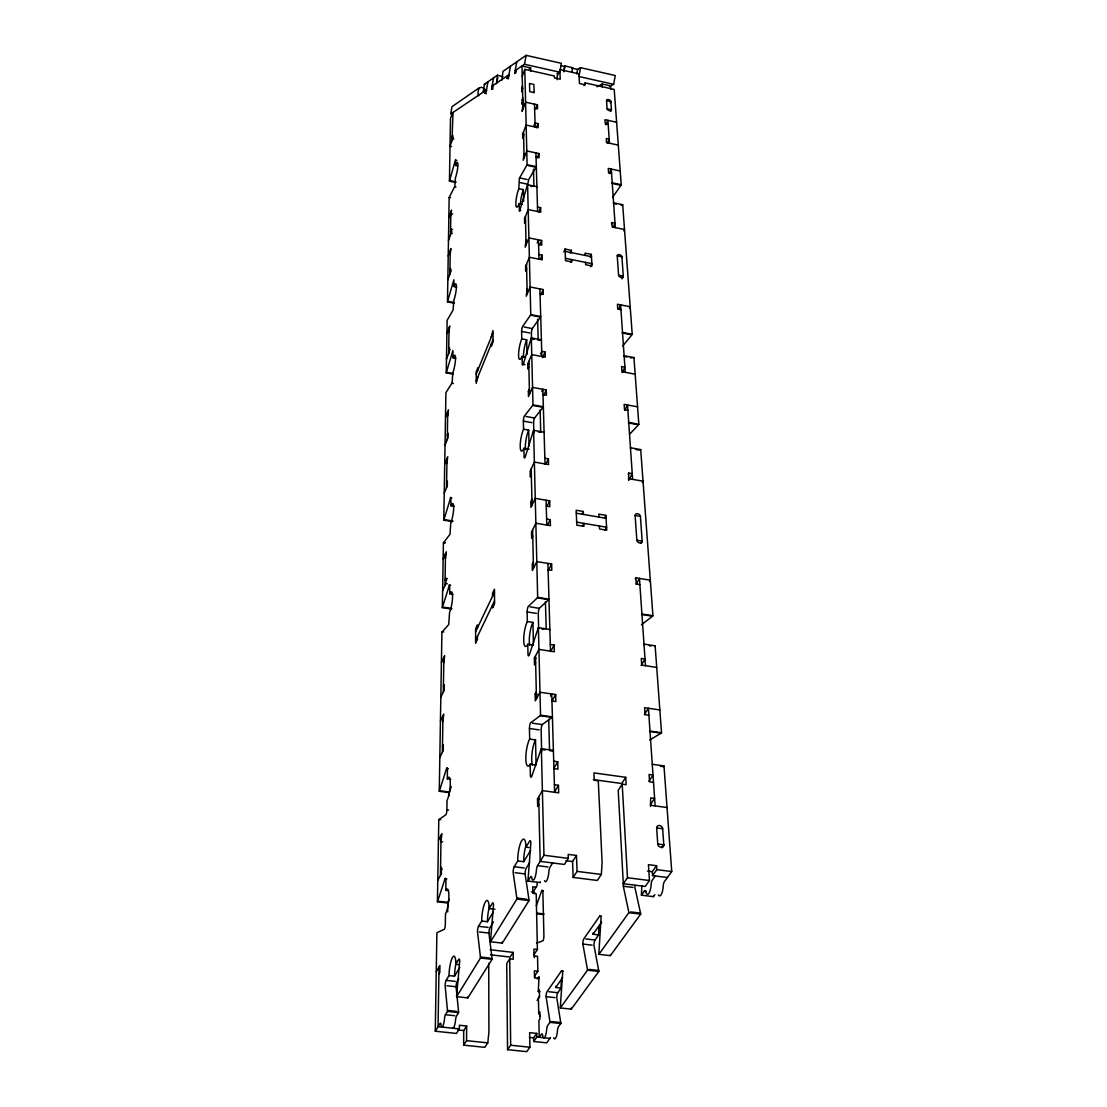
<?xml version="1.0" encoding="UTF-8"?>
<svg xmlns="http://www.w3.org/2000/svg" width="1107" height="1107" viewBox="0 0 1107 1107"><rect width="100%" height="100%" fill="white"/><g stroke="black" fill="none" stroke-linecap="round" stroke-linejoin="round"><path stroke-width="1.5" d="M477.449 636.525L477.435 639.445L475.595 643.305L475.623 628.776L477.463 624.915L477.463 627.807M477.85 376.975L476.204 383.313L476.231 371.814L477.864 367.773L477.864 370.07M488.727 963.311L488.92 1032.015L487.786 1042.863L484.769 1047.333L463.639 1045.16L463.722 1030.562L466.642 1026.023L459.377 1025.262L459.35 1028.901L456.458 1033.44L435.259 1031.226L436.891 932.897A3.778 0.789 -83.1 0 1 437.154 932.592L444.364 929.285A3.819 0.816 -83.1 0 0 445.332 924.22L445.484 913.967A13.242 2.809 -82.9 0 0 448.875 896.366A13.242 2.809 -82.9 0 0 445.803 890.332L445.927 880.342A3.736 0.789 -82.8 0 0 445.069 878.681L446.813 878.903M463.639 1045.16L466.573 1040.663L466.642 1026.023M447.712 911.919L447.809 903.437M449.179 795.698L449.234 792.252M449.138 899.23L448.086 902.426A3.695 0.789 -82.9 0 1 447.823 903.035L437.417 901.776L438.787 819.83A3.57 0.733 -82.3 0 1 439.036 819.484L445.955 814.724A3.598 0.747 -82.3 0 0 446.882 809.867L447.02 800.472A12.495 2.601 -82.2 0 0 450.272 783.604A12.495 2.601 -82.2 0 0 447.311 778.83L447.436 769.669A3.529 0.733 -82 0 0 446.605 768.369L439.507 790.675A3.501 0.72 -82.1 0 1 439.258 791.297L449.221 792.626A3.501 0.733 -82.2 0 0 449.47 792.017L451.255 786.468M439.258 791.297L441.914 632.152L448.75 624.514L449.567 612.351A11.388 2.269 -80.9 0 0 452.569 596.673A11.388 2.269 -80.9 0 0 449.816 593.809L449.58 584.593L442.33 607.66L451.559 609.099M442.33 607.66L443.409 542.845L449.995 534.321L450.77 522.933A10.904 2.103 -80.3 0 0 453.676 507.836A10.904 2.103 -80.3 0 0 451.006 505.774L450.784 497.32L443.782 520.165L452.666 521.646M443.782 520.165L445.913 392.667L452.085 382.884L452.818 372.727A10.157 1.84 -79.5 0 0 455.517 358.613A10.157 1.84 -79.5 0 0 453.012 357.796L452.901 350.518L446.246 372.893L453.164 374.166M456.679 287.059L453.981 286.533L453.87 279.794L447.477 301.754L449.165 197.461L454.811 186.405L455.461 177.784A9.257 1.508 -78.5 0 0 457.911 164.929A9.257 1.508 -78.5 0 0 455.627 165.483L455.517 159.602L449.442 181.147L455.724 182.461M439.009 967.034L438.068 1026.673L459.35 1028.901M440.448 875.457L441.07 835.259M442.371 752.317L442.952 715.814M443.326 692.083L443.865 657.323M445 585.368L445.498 553.611M446.522 487.703L446.979 458.561M447.283 439.548L447.726 411.652M448.626 353.617L449.041 327.893M449.871 274.273L450.245 250.459M450.494 234.905L450.853 212.018M451.974 140.631L453.026 112.444M442.606 590.764L445.789 583.555L445.872 578.421L447.408 578.657M448.46 240.537L451.172 233.024L451.227 229.315L452.528 229.578M450.798 215.644L451.531 210.136L448.833 217.664M451.504 146.581L450.023 146.262L452.625 138.735L452.68 135.386L452.03 137.268L453.261 137.545M446.246 372.893L447.117 320.338L453.095 310.029L453.787 300.467A9.811 1.716 -79.1 0 0 456.402 286.81A9.811 1.716 -79.1 0 0 453.981 286.533M449.442 181.147L450.494 118.491L452.445 113.066M663.84 845.25C663.619 848.654 657.932 847.381 657.793 844.447L656.659 827.981A3.238 2.629 39.2 0 1 659.468 825.518A3.238 2.629 39.2 0 1 662.664 828.769L663.84 845.25L662.235 847.505M641.88 885.697L641.437 893.986A4.373 1.342 -84.3 0 0 641.451 895.176L653.421 896.656L654.887 894.636M538.708 796.902L540.174 861.384L564.432 864.456L568.32 858.368L568.182 854.396L576.484 855.462L572.568 861.55L573.135 877.422L597.296 880.452L601.35 874.447L602.111 862.671L598.278 780.864L594.279 780.31L593.947 772.907L625.746 777.308L626.175 784.711L622.203 784.157L618.218 790.356L623.31 883.718L645.201 886.458L649.463 880.508L648.439 864.678L656.576 865.716L656.838 869.659L652.563 875.623L667.41 877.505M609.528 86.484L613.665 84.326L615.257 75.511L580.538 67.665L577.563 69.409L571.862 68.122L572.596 67.679L571.793 72.093M484.963 89.28C478.625 83.274 476.937 92.753 478.694 95.811M502.855 76.77L497.458 75.193L484.396 84.243L483.136 92.324M486.208 93.638L484.88 93.348L485.378 90.649L486.706 90.94M487.952 81.78L485.987 92.614L484.88 93.348M492.933 89.169L491.577 88.878L493.57 77.891M493.224 85.364L492.726 88.117L491.577 88.878M497.458 75.193L496.531 83.662M497.085 81.627L497.846 77.462M556.918 73.934L559.782 72.204L561.374 63.32L526.143 55.35L502.938 71.415L502.025 79.967M508.57 78.777L507.172 78.472L507.684 75.608L509.095 75.926M510.479 66.185L508.404 77.642L507.172 78.472M516.775 61.826L514.672 73.463L515.945 72.605L516.485 69.686M515.198 70.544L524.524 64.261L526.143 55.35M563.449 70.806L564.957 65.963L572.596 67.679M563.892 71.844L564.957 65.963M576.775 73.809L577.563 69.409M580.538 67.665L578.947 76.521L613.665 84.326M536.646 187.415L536.909 186.654L527.596 184.703L530.765 314.609A3.459 0.747 -79 0 1 530.488 315.163L522.518 326.703A3.418 0.733 -79.1 0 0 521.618 331.436L521.757 338.867A12.025 2.574 -79.3 0 0 518.574 355.527A12.025 2.574 -79.3 0 0 522.103 356.412L522.255 364.023A3.473 0.747 -79.3 0 0 523.279 364.3L531.056 338.687A3.501 0.761 -79.2 0 1 531.346 337.912L541.378 339.835A3.501 0.789 -79.2 0 0 541.171 340.403M445.069 878.681L437.68 901.181A3.708 0.775 -82.9 0 1 437.417 901.776M612.489 197.503L620.916 185.312A3.183 0.789 -77.8 0 0 621.221 184.744L614.205 89.418L585.133 82.887L585.243 84.81L579.487 83.523L578.961 73.865L559.81 69.547L560.239 79.206L554.441 77.905L554.358 75.982L524.787 69.34L527.112 164.722L519.349 178.352L518.796 188.688A11.195 2.2 -78.4 0 0 515.848 204.172A11.195 2.2 -78.4 0 0 519.1 203.757L522.158 204.394M451.227 229.315L450.549 231.211L451.85 231.474M536.258 905.844L541.78 890.595L543.482 890.803M448.197 256.104L450.936 248.577L450.189 254.236M522.227 76.3L524.787 69.34M447.795 279.905L450.577 272.391L450.632 268.544L449.94 270.426L451.255 270.689M522.518 89.446L521.66 91.756L522.435 85.557M523.403 104.169L521.937 103.85L522.712 97.596M521.937 103.85L522.795 101.54M522.878 105.165L522.103 111.447L525.59 102.19L537.448 104.805L537.573 108.79L534.612 108.14M527.596 184.703L519.515 211.16L519.1 203.757M446.896 333.498L449.746 326.012L448.972 331.962M523.597 136.119L522.712 138.444L522.615 134.348L526.143 125.063L538.154 127.679L538.03 123.61L535.041 122.96L533.975 125.741M535.857 108.97L537.448 104.805M523.998 153.721L523.196 160.224L526.78 150.939L538.957 153.555L539.081 157.761L536.037 157.111M446.467 359.222L449.359 351.749L449.414 347.584L448.695 349.466L450.079 349.715M536.425 127.775L538.03 123.61M558.744 72.301L557.153 76.425L557.278 79.649M537.324 157.72L538.957 153.555M445.498 417.214L448.46 409.798L447.657 416.066M525.534 221.013L524.607 223.337L524.51 218.854L528.205 209.569L540.769 212.17L540.631 207.715L537.504 207.064M584.026 85.626L585.133 82.887M447.353 435.037L448.1 433.183L448.031 437.694L445.042 445.097M525.977 240.274L525.147 247.165L528.897 237.894L541.641 240.482L541.78 245.09L538.597 244.439M538.943 211.894L540.631 207.715M476.218 374.111L492.989 332.82M476.204 381.002L493.03 339.752M444.723 464.082L447.74 456.707L446.91 463.169M526.628 268.89L525.687 271.201L525.576 266.51L529.367 257.239L542.236 259.827L542.098 255.15L538.888 254.499M537.186 242.917L538.459 239.832L539.026 259.176M539.925 244.647L541.641 240.482M446.605 482.984L447.366 481.144L447.297 485.862L444.239 493.21M527.084 289.121L526.24 296.233L530.101 286.976L543.15 289.564L543.302 294.407L540.036 293.756M540.354 259.315L542.098 255.15M610.289 102.965L610.856 101.609A2.269 1.37 22.9 0 0 608.587 99.575A2.269 1.37 22.9 0 0 606.539 100.557L607.106 108.79L611.438 109.759L610.856 101.512L606.539 100.64M610.718 111.378L611.438 109.662A2.283 1.384 23 0 1 609.376 110.658A2.283 1.384 23 0 1 607.106 108.707M605.986 124.87L607.895 120.331L609.473 143.204M540.797 295.112L543.15 289.564M607.452 143.232L609.196 139.136L606.262 138.486L606.525 142.568L618.301 145.128M563.85 251.815L565.027 249.047L571.364 250.334L571.461 252.645M570.174 253.102L571.364 250.334M570.589 262.359L571.779 259.605L571.89 261.93L565.525 260.657L565.027 249.047M609.293 173.605L611.258 169.053L615.298 227.613M443.132 559.035L446.287 551.784L445.415 558.634M528.869 366.694L527.873 368.991L527.748 363.816L531.747 354.6L545.239 357.16L545.087 352.012L541.724 351.376L540.507 354.129M542.651 357.533L545.087 352.012M445.872 578.421L445.069 580.22L446.605 580.469M542.983 394.618L546.415 395.254L546.249 389.913L532.55 387.381L528.482 396.555L528.371 391.255L529.381 388.958M590.128 257.142L591.346 254.402L585.05 253.116L585.16 255.426M590.529 266.718L591.885 263.674L565.456 258.318M611.41 223.669L611.922 222.535L614.98 223.171L613.07 227.447M541.793 391.587L542.831 389.277L545.018 463.944M443.409 542.845L444.903 543.08M543.772 395.42L546.249 389.913M623.891 230.893L624.514 229.523L612.213 226.977L611.922 222.535M441.402 662.623L444.682 655.552L443.782 662.816M622.023 278.867L623.296 276.141L621.913 256.838A2.463 1.605 24.3 0 0 619.463 254.652A2.463 1.605 24.3 0 0 617.236 255.883L618.578 275.2A2.491 1.633 24.9 0 0 621.069 277.428A2.491 1.633 24.9 0 0 623.296 276.141M531.332 474.612L530.281 476.868L530.156 471.153L534.363 462.062L548.56 464.566L548.38 458.865L544.852 458.243M618.481 309.406L620.612 304.868L625.261 372.312M545.806 464.317L548.38 458.865M443.409 686.451L444.239 684.693L444.156 690.325L440.835 697.327M531.9 499.257L530.834 501.513L530.959 507.393L535.248 498.358L549.681 500.821L549.861 506.743L546.249 506.12M629.551 308.133L630.201 306.764L617.415 304.245L617.748 309.074L620.944 309.711M475.623 631.668L494.483 592.12M475.595 640.386L494.538 600.907M440.434 721.031L443.782 714.07L442.855 721.584M532.744 536.023L531.651 538.265L531.526 532.218L535.857 523.224L550.442 525.673L550.262 519.667L546.623 519.045M547.052 506.245L549.681 500.821M622.259 372.602L624.915 367.178L621.608 366.555L621.954 371.689L635.155 374.18M547.605 525.064L550.262 519.667M442.468 746.395L443.312 744.665L443.229 750.588L439.825 757.465M533.339 562.079L532.232 564.307L532.37 570.52L536.798 561.595L551.618 564.017L551.812 570.271L548.103 569.676M624.805 410.365L627.517 404.968L632.637 479.373M548.242 570.7L551.618 564.017M581.964 514.16L583.32 511.476L576.166 510.258L576.802 525.147L583.998 526.365L583.873 523.376L582.49 526.046M604.519 518.007L605.916 515.35L598.79 514.132L598.942 517.08M520.193 182.613L527.762 184.219L528.606 179.818L536.314 166.673L527.112 164.722M628.209 474.211L628.79 473.09L632.249 473.699L628.734 480.383M438.441 840.255L441.956 833.585L440.973 841.611L442.675 841.832M535.636 662.706L534.487 664.878L534.335 658.139L538.943 649.394L554.33 651.76L554.123 645.049L550.29 644.454M628.582 479.871L628.79 473.09M605.045 530.184L606.594 527.223L576.692 522.158M550.622 651.594L554.123 645.049M642.309 482.541L643.029 481.199L629.177 478.764M551.95 700.98L555.866 701.561L555.659 694.559L539.981 692.249L535.29 700.883L535.138 693.937L536.3 691.792M437.777 880.369L441.333 873.81L441.43 867.293L440.544 868.94L442.26 869.161M550.553 696.151L551.743 693.992L554.621 792.28M552.061 701.022L555.659 694.559M640.939 543.343L642.171 541.143L640.413 516.402A2.795 2.048 28.7 0 0 637.618 513.745A2.795 2.048 28.7 0 0 635.127 515.488L636.829 540.244A2.837 2.089 29.7 0 0 639.666 542.942A2.837 2.089 29.7 0 0 642.171 541.143L636.829 540.244M635.224 578.906L635.847 577.812L650.307 580.179L649.56 581.493M636.165 584.219L639.459 578.408L645.478 665.694M554.026 768.078L557.72 761.754L553.708 761.201M436.255 971.738L439.922 965.456L439.825 972.486L438.898 974.049M538.874 804.471L537.656 806.546L537.49 798.977L542.388 790.633L558.689 792.833L558.454 785.306L554.399 784.752M554.718 791.574L558.454 785.306M435.259 1031.226L440.06 1023.449A3.999 0.844 -83.8 0 1 440.918 1024.445A8.012 1.716 -83.7 0 0 442.648 1026.466A8.012 1.716 -83.7 0 0 444.516 1018.634A4.027 0.858 -83.8 0 1 445.457 1014.718L447.491 1011.411A4.027 0.872 -83.7 0 0 447.463 1010.428L445.139 985.548A3.958 0.844 -83.5 0 1 446.135 980.373L449.013 975.585A13.934 3.017 -83.5 0 1 452.542 957.347A13.934 3.017 -83.5 0 1 455.793 964.266L458.561 964.571M455.793 964.266L458.741 959.34A4.027 0.886 -83.5 0 1 459.709 961.333L456.651 995.539A4.082 0.899 -83.7 0 0 456.61 996.674L467.846 997.891L492.089 959.326A4.179 0.982 -83.7 0 0 492.034 958.316L488.92 933.076A4.11 0.955 -83.5 0 1 489.972 927.652L493.487 921.882M456.61 996.674L480.493 958.012A4.193 0.955 -83.6 0 0 480.438 956.988L477.504 931.734A4.11 0.941 -83.4 0 1 478.542 926.296L481.697 921.038A14.502 3.349 -83.3 0 1 485.406 901.887A14.502 3.349 -83.3 0 1 489.169 908.584L494.954 909.29M489.169 908.584L492.407 903.174A4.179 0.982 -83.3 0 1 493.514 905.097L490.567 940.59A4.248 0.996 -83.6 0 0 490.526 941.766L502.274 943.122L529.035 900.558A4.359 1.093 -83.5 0 0 528.966 899.521L525.092 873.949A4.29 1.065 -83.3 0 1 526.199 868.248L529.658 862.574M490.526 941.766L516.886 899.078A4.373 1.065 -83.4 0 0 516.831 898.04L513.136 872.454A4.29 1.052 -83.2 0 1 514.243 866.739L517.73 860.928A15.111 3.736 -83.1 0 1 521.646 840.78A15.111 3.736 -83.1 0 1 525.977 847.173L529.008 847.561M525.977 847.173L529.575 841.168A4.359 1.093 -83.1 0 1 530.848 843.008L528.025 879.899A4.428 1.121 -83.4 0 0 527.997 881.103L540.313 882.625A4.428 1.135 -83.5 0 1 540.313 881.726M641.147 665.445L645.021 659.025L641.271 658.444L641.728 665.127L656.728 667.424M449.013 975.585L454.507 976.194L459.82 967.407M481.697 921.038L487.44 921.716L493.279 912.057M517.73 860.928L523.736 861.689L530.654 850.259M458.782 978.782L457.08 981.577A3.958 0.872 -83.6 0 0 456.084 986.752L458.561 1011.618A4.027 0.886 -83.8 0 1 458.602 1012.601L456.527 1015.894A4.027 0.886 -83.9 0 0 455.586 1019.81A8.012 1.744 -83.8 0 1 452.597 1028.043M527.997 881.103L530.571 876.938A4.442 1.121 -83.4 0 1 531.775 877.699A8.911 2.256 -83.3 0 0 534.211 879.235A8.911 2.256 -83.3 0 0 536.425 870.185A4.483 1.149 -83.3 0 1 537.545 865.646L543.966 855.254L541.365 748.678L553.389 750.38A4.276 1.107 -82.4 0 0 553.043 751.141L549.709 750.671M533.062 892.062L537.089 885.655L537.02 882.417M644.44 714.582L648.411 708.259L655.136 805.91M552.67 862.962L549.999 867.21A4.47 1.176 -83.4 0 0 548.878 871.749A8.898 2.311 -83.4 0 1 547.01 880.107A8.898 2.311 -83.4 0 1 544.547 880.771M490.11 949.737L513.15 952.38L510.133 957.057L490.47 954.815M625.746 777.308L621.76 783.521L593.421 779.619M513.15 952.38L513.233 959.243L509.732 958.842L506.729 963.505L507.546 1049.671L526.724 1051.65L529.907 1047.222L529.644 1032.665L536.784 1033.412L536.853 1037.038L533.671 1041.493L546.692 1042.849L550.497 1037.619M573.135 877.422L577.079 871.389L576.484 855.462M534.294 954.179L537.393 949.515L536.217 893.764L532.827 893.349L532.702 886.845L536.079 887.261M648.91 781.224L653.005 775.038L649.089 774.485L649.588 781.833L653.517 782.372M534.723 975.834L537.85 971.213L537.532 956.323L534.072 955.922L533.934 949.114L537.393 949.515M650.473 804.568L654.624 798.424L650.667 797.884L650.473 806.394M537.365 979.058L539.04 976.595L538.279 991.512L540.022 991.706M538.279 991.512L539.33 989.99L539.483 997.02L537.103 1000.451M563.242 971.185L561.429 970.991L547.107 991.54A3.916 1.024 -84.5 0 0 546.111 996.66L549.902 1021.387A3.958 1.038 -84.7 0 1 549.971 1022.37L547.647 1025.594A3.985 1.038 -84.8 0 0 546.678 1029.455A7.915 2.062 -84.7 0 1 544.741 1037.176A7.915 2.062 -84.7 0 1 542.582 1035.142A3.958 1.024 -84.8 0 0 541.503 1034.132L539.234 1037.287L538.888 1020.46L539.953 1018.966L539.801 1011.812L538.735 1013.32M601.53 916.347L599.648 916.126L583.915 938.708A4.068 1.135 -84.3 0 0 582.863 944.077L587.402 969.192A4.137 1.162 -84.6 0 1 587.499 970.189L560.336 1007.951L571.295 1009.141L598.79 971.476A4.124 1.176 -84.7 0 0 598.693 970.479L593.989 945.378A4.054 1.149 -84.4 0 1 595.04 940.023L598.666 934.903A14.294 4.11 -84.3 0 1 599.039 926.919M507.546 1049.671L510.659 1045.229L509.732 958.842M623.31 883.718L627.475 877.74L622.203 784.157M561.941 977.647A13.741 3.708 -84.5 0 0 561.083 988.053L555.728 987.458L562.619 977.633M598.666 934.903L593.075 934.239L601.599 922.089M531.581 340.167L531.415 333.318A3.404 0.747 -79.1 0 1 532.329 328.585L540.41 317.1A3.459 0.761 -79 0 0 540.7 316.533L530.765 314.609M553.68 1037.771A7.901 2.103 -84.8 0 0 555.852 1037.785A7.901 2.103 -84.8 0 0 557.471 1030.603A3.971 1.065 -84.9 0 1 558.454 1026.743L560.792 1023.518A3.958 1.065 -84.8 0 0 560.723 1022.55L556.779 997.836A3.902 1.038 -84.6 0 1 557.776 992.73L561.083 988.053M661.668 847.768L663.799 844.766L657.766 843.977M533.671 1041.493L533.602 1037.882L536.784 1033.412M652.563 875.623L652.314 871.693L656.576 865.716M635.031 885.309A4.22 1.287 -84.2 0 0 634.934 887.676L640.538 913.109A4.303 1.315 -84.5 0 1 640.662 914.133L610.344 955.659L598.901 954.331L628.845 912.694A4.303 1.287 -84.4 0 0 628.721 911.67L623.31 886.223A4.234 1.259 -84.1 0 1 623.725 882.224M641.451 895.176L644.357 891.121L646.363 891.37M655.275 875.955L652.286 880.12A4.414 1.37 -84.3 0 0 651.124 884.576A8.787 2.712 -84.3 0 1 648.813 893.487A8.787 2.712 -84.3 0 1 645.838 891.91A4.386 1.342 -84.3 0 0 644.357 891.121M652.272 764.287L663.979 765.933L671.741 871.555L664.38 881.642A4.414 1.398 -84.4 0 0 663.218 886.098A8.773 2.768 -84.4 0 1 661.322 894.331A8.773 2.768 -84.4 0 1 658.402 894.94M531.346 337.912L532.979 404.871A3.612 0.816 -79.6 0 1 532.675 405.425L524.331 416.163A3.556 0.789 -79.7 0 0 523.39 421.103L523.542 429.198A12.564 2.809 -79.9 0 0 520.207 446.564A12.564 2.809 -79.9 0 0 523.915 448.321L529.104 449.248M533.865 433.1L533.616 422.957A3.556 0.816 -79.7 0 1 534.556 418.017L543.039 407.321A3.598 0.83 -79.6 0 0 543.343 406.781L532.979 404.871M622.66 345.979L631.903 334.868A3.418 0.913 -78.9 0 0 632.222 334.314L622.688 204.698L613.582 202.789A3.224 0.789 -78 0 0 613.444 203.135M629.565 434.276L638.504 424.797A3.57 0.996 -79.6 0 0 638.836 424.272L633.937 357.561L624.113 355.679A3.459 0.927 -79.1 0 0 623.961 356.025M543.938 432.56A3.653 0.858 -79.8 0 1 544.091 432.2L533.588 430.319L537.67 597.365A3.958 0.955 -81 0 1 537.338 597.863L528.177 606.567A3.902 0.941 -81.1 0 0 527.153 611.922L527.333 621.539A13.796 3.321 -81.3 0 0 523.708 640.413A13.796 3.321 -81.3 0 0 527.79 644.26L533.436 645.118M538.652 628.859L538.279 613.679A3.902 0.955 -81.2 0 1 539.317 608.324L548.643 599.676A3.944 0.982 -81.1 0 0 548.975 599.164L537.67 597.365M549.529 630.201A4.027 1.01 -81.4 0 1 549.847 629.44L538.403 627.655L540.548 715.205A4.193 1.052 -82 0 1 540.202 715.676L530.53 722.885A4.137 1.024 -82.1 0 0 529.45 728.503L529.658 739.089A14.626 3.625 -82.3 0 0 525.839 758.876A14.626 3.625 -82.3 0 0 530.156 764.162L530.364 775.066A4.234 1.052 -82.5 0 0 531.623 776.657L541.019 749.453A4.276 1.079 -82.4 0 1 541.365 748.678M541.655 751.667L541.129 730.163A4.137 1.038 -82.2 0 1 542.222 724.559L552.061 717.391A4.179 1.079 -82.1 0 0 552.407 716.935L540.548 715.205M479.414 87.688L452.03 106.646L450.687 114.021L486.471 89.902M492.075 86.125L508.929 74.778M529.229 68.855L530.654 67.928L530.737 71.166M649.657 740.002L661.128 733.194A4.124 1.287 -82.7 0 0 661.529 732.737L655.136 645.824L643.983 644.094A3.971 1.19 -81.8 0 0 643.721 644.634M596.95 86.747L602.139 83.994L610.621 85.903L610.856 89.169M536.508 943.136L542.942 940.812A3.778 0.982 -83.9 0 0 543.911 935.816L542.887 892.256A3.695 0.955 -83.6 0 0 541.78 890.595M466.573 1040.663L487.786 1042.863M510.659 1045.229L529.907 1047.222M536.853 1037.038L549.93 1038.408M457.938 1029.953L463.722 1030.562M529.326 1037.425L533.602 1037.882M447.463 1010.428L456.721 1011.411M551.701 1021.581L560.723 1022.55M447.491 1011.411L458.602 1012.601M549.971 1022.37L560.792 1023.518M445.457 1014.718L454.686 1015.7M446.135 980.373L455.254 981.383M548.892 991.734L557.776 992.73M446.965 985.756L456.084 986.752M546.111 996.66L555.008 997.642M539.151 978.27L534.501 977.744L534.363 970.825L537.85 971.213M480.438 956.988L490.11 958.095M589.284 969.4L598.693 970.479M480.493 958.012L492.089 959.326M587.499 970.189L598.79 971.476M478.542 926.296L488.062 927.417M585.769 938.93L595.04 940.023M479.4 931.956L488.92 933.076M582.863 944.077L592.148 945.157M439.41 901.389L448.086 902.426M537.158 913.137L543.938 913.953A3.653 0.955 -83.7 0 1 543.648 914.548L536.867 913.732M531.374 891.855L534.736 892.27M516.831 898.04L526.946 899.271M630.699 911.905L640.538 913.109M445.803 890.332L448.432 890.665M516.886 899.078L529.035 900.558M628.845 912.694L640.662 914.133M537.545 865.646L547.923 866.947M577.079 871.389L601.35 874.447M627.475 877.74L649.463 880.508M514.243 866.739L524.206 867.985M515.142 872.703L525.092 873.949M623.31 886.223L632.996 887.427M543.966 855.254L568.32 858.368M656.838 869.659L671.741 871.555M565.954 860.706L572.568 861.55M647.443 871.071L652.314 871.693M439.036 819.484L440.711 819.706M656.659 827.981L662.664 828.769M446.882 809.867L448.598 810.089M537.49 798.977L539.51 799.254M441.167 790.91L449.47 792.017M651.165 805.37L667.037 807.515M447.311 778.83L450.674 779.286M446.605 768.369L448.28 768.59M530.156 764.162L536.079 764.992L535.525 739.919L529.658 739.089M553.929 768.59L557.956 769.144L557.72 761.754M543.025 749.73L545.031 750.006M660.339 766.224L663.591 766.681A4.207 1.328 -83.1 0 1 663.979 765.933M529.45 728.503L539.192 729.887M661.529 732.737L649.975 731.063A4.137 1.273 -82.6 0 1 649.588 731.519L659.205 732.903M540.202 715.676L550.082 717.115M532.481 723.162L542.222 724.559M659.855 709.947L644.592 707.691L645.063 714.652L648.896 715.219M535.138 693.937L537.089 694.227M442.15 631.751L443.699 632M534.335 658.139L536.258 658.43M444.101 607.273L451.794 608.476M527.333 621.539L532.937 622.411L533.394 643.596M541.904 629.025L543.814 629.316M649.214 645.713L651.068 646.004M449.816 593.809L452.929 594.293M530.045 606.857L539.317 608.324M527.153 611.922L536.425 613.389M630.298 448.1A3.612 1.01 -79.9 0 1 630.464 447.754L640.704 449.594L652.922 615.741L641.922 613.984A3.902 1.162 -81.4 0 1 641.548 614.468L650.722 615.935M537.338 597.863L546.761 599.371M445.789 583.555L447.325 583.804M449.151 585.16L450.701 585.409M639.888 584.634L636.262 584.039L635.847 577.812M443.63 542.43L445.125 542.665M445.484 519.792L452.888 521.023M450.355 497.942L451.85 498.205M451.006 505.774L454.008 506.286M635.127 515.488L640.413 516.402M576.318 513.219L606.096 518.311M485.184 84.395L484.396 84.243M523.542 429.198L528.676 430.125L529.035 446.052M538.542 432.034L540.299 432.339M636.11 449.58L638.947 450.092M526.033 416.481L534.556 418.017M523.39 421.103L531.913 422.639M451.947 383.257L453.358 383.52M638.836 424.272L628.721 422.417A3.57 0.982 -79.6 0 1 628.375 422.943L636.816 424.493M532.675 405.425L541.309 407.002M637.563 406.836L624.154 404.359L624.514 409.673L627.877 410.296M446.453 372.27L453.372 373.543M528.371 391.255L530.073 391.56M453.012 357.796L455.807 358.308M522.103 356.412L524.593 356.883M527.748 363.816L529.437 364.134M523.279 364.3L524.953 364.618M521.757 338.867L526.683 339.807L527.001 354.406M524.164 327.008L532.329 328.585M521.618 331.436L529.783 332.999M532.73 339.005L534.404 339.323M537.753 339.974L539.427 340.292M625.441 356.745L627.088 357.063M630.353 357.686L631.986 357.99M632.222 334.314L622.521 332.432A3.418 0.899 -78.9 0 1 622.203 332.986L630.284 334.549M530.488 315.163L538.763 316.768M447.629 301.27L454.313 302.571M447.436 301.893L454.105 303.18M618.578 275.2L623.296 276.141M565.151 251.372L591.498 256.713M451.172 233.024L452.472 233.286M451.476 213.762L452.763 214.025M617.236 255.883L621.913 256.838M449.165 197.461L450.438 197.724M454.686 186.779L455.959 187.055M519.225 210.288L520.76 210.607M530.447 186.114L531.997 186.446M614.814 203.854L616.336 204.172M620.889 205.127L622.397 205.445A3.224 0.803 -78 0 1 622.688 204.698M518.796 188.688L523.362 189.643L523.625 201.349M449.636 180.538L455.918 181.852M455.697 160.266L456.956 160.529M519.515 177.895L527.098 179.5M455.627 165.483L457.523 165.884M621.221 184.744L612.213 182.821A3.196 0.775 -77.8 0 1 611.922 183.388L619.422 184.994M528.385 165.621L536.051 167.254M620.211 170.976L608.269 168.416L608.559 172.623L611.548 173.259M452.625 138.735L453.856 138.998M522.615 134.348L524.123 134.667M521.854 99.907L523.32 100.239M616.627 122.254L604.989 119.694L605.252 123.68L608.172 124.316M521.577 87.854L523.044 88.186M561.374 65.756L564.238 66.406M524.524 64.261L559.782 72.204M530.654 67.928L521.992 65.977L522.974 109.15M540.479 1016.032L538.749 1013.763L538.417 998.556A2.823 2.463 46.8 0 1 539.566 996.466M602.139 83.994L602.346 87.259M591.346 254.402L591.996 265.998L585.658 264.711L585.534 262.387M605.916 515.35L606.747 530.211L599.579 529.008L599.413 526.005M583.32 511.476L583.458 514.437M534.487 104.141L535.151 127.028M535.913 152.904L537.628 211.52M539.898 288.913L541.877 356.523M546.069 500.212L546.803 525.064M547.923 563.408L550.483 651.165M533.463 169.233L533.934 186.46M537.615 319.328L538.182 339.655M540.133 410.088L540.742 432.422M545.433 601.807L546.194 628.956M548.698 719.453L549.556 750.352M523.5 132.037L524.095 157.914M525.438 216.543L526.074 244.855M526.517 264.199L527.195 293.936M528.745 361.519L529.492 394.272M531.208 468.898L532.038 505.138M532.605 529.976L533.477 568.292M535.484 655.967L536.466 698.738M534.266 952.587L534.363 957.61M534.695 974.368L534.764 977.716M523.915 448.321L524.081 456.624A3.625 0.816 -80 0 0 525.161 457.163L533.297 431.093A3.653 0.83 -79.8 0 1 533.588 430.319M527.79 644.26L527.984 654.126A3.985 0.969 -81.5 0 0 529.174 655.289L538.085 628.43A4.027 0.982 -81.3 0 1 538.403 627.655M491.273 337.04L492.975 330.523L493.044 342.077L491.328 346.283L491.314 343.973M492.546 596.175L492.532 593.255L494.469 589.201L494.552 603.855L492.615 607.895L492.601 604.962M502.274 943.122A4.248 1.024 -83.7 0 1 502.315 941.96M467.846 997.891A4.082 0.913 -83.8 0 1 467.887 996.757M454.507 976.194A13.934 3.058 -83.5 0 1 456.637 961.333M487.44 921.716A14.488 3.39 -83.4 0 1 489.64 906.204M523.736 861.689A15.097 3.778 -83.1 0 1 525.991 845.471M525.507 449.553A12.551 2.837 -79.9 0 1 528.676 430.125M523.514 357.118A12.025 2.615 -79.3 0 1 526.683 339.807M520.401 204.38A11.195 2.228 -78.4 0 1 523.362 189.643M532.522 765.324A14.612 3.667 -82.3 0 1 532.08 752.843A14.612 3.667 -82.3 0 1 535.525 739.919M529.713 645.146A13.782 3.349 -81.4 0 1 532.937 622.411M610.344 955.659A4.179 1.218 -84.6 0 1 610.331 954.801M598.901 954.331A4.193 1.204 -84.5 0 1 598.901 953.182L601.046 918.063A4.124 1.176 -84.2 0 0 599.648 916.126M593.075 934.239A14.294 4.082 -84.3 0 1 593.048 933.063M571.295 1009.141A4.027 1.107 -84.8 0 1 571.309 1008.034M560.336 1007.951A4.027 1.079 -84.7 0 1 560.35 1006.83L562.66 972.984A3.971 1.065 -84.4 0 0 561.429 970.991M555.728 987.458A13.754 3.681 -84.5 0 1 555.714 986.323M653.421 896.656A4.359 1.356 -84.4 0 1 653.393 896.075M633.688 358.101A3.459 0.941 -79.1 0 1 633.937 357.561M640.372 450.355A3.612 1.024 -79.9 0 1 640.704 449.594M652.922 615.741A3.902 1.176 -81.5 0 1 652.549 616.225L641.742 624.514A3.847 1.149 -81.6 0 0 641.52 624.957M654.777 646.585A3.971 1.218 -81.8 0 1 655.136 645.824M534.155 92.601L529.727 91.632L529.52 83.468L533.906 84.45L534.155 92.601"/></g></svg>
